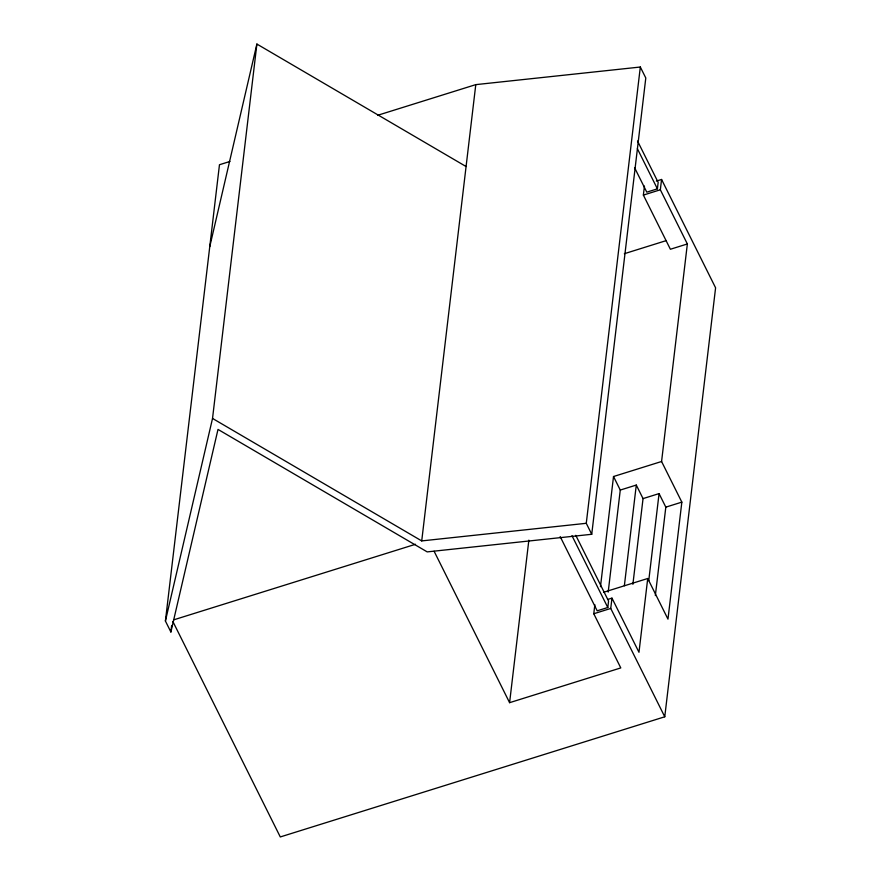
<?xml version="1.0" encoding="UTF-8"?>
<svg xmlns="http://www.w3.org/2000/svg" width="881" height="881" viewBox="0 0 881 881"><rect width="100%" height="100%" fill="white"/><g stroke="black" fill="none" stroke-linecap="round" stroke-linejoin="round"><path stroke-width="1.32" d="M377.707 115.279L475.784 84.631L640.322 67.022L645.795 77.991L591.735 534.282L427.197 551.891L218.003 429.41L170.881 631.996L165.408 621.017L219.468 164.736L229.93 161.465M170.881 631.996L171.652 625.488M165.408 621.017L212.53 418.442L256.889 44.05L466.082 166.531M591.735 534.282L586.272 523.303L421.724 540.912L475.784 84.631M594.851 604.707L593.772 613.749L620.786 667.919L509.592 702.675L528.853 540.152M586.272 523.303L640.322 67.022M656.345 181.09L661.565 179.46L660.343 189.778L687.356 243.96L670.386 249.257L643.372 195.086L644.452 186.056M600.468 586.713L613.517 476.522L661.576 461.501L687.356 243.96M608.187 592.098L620.268 490.067L613.517 476.522M560.173 536.584L597.186 610.819L607.791 607.505L608.562 601.04L575.789 535.329M634.65 167.819L646.786 192.157L657.391 188.842L658.162 182.389L637.525 141.004M172.885 621.523L280.29 836.95L664.759 716.793L610.742 608.441L611.965 598.122L608.044 599.344M624.365 585.733L636.291 485.057L620.268 490.067M632.888 584.312L643.042 498.602L636.291 485.057M603.551 592.296L647.722 578.498L638.978 652.292L611.965 598.122M648.746 580.667L659.065 493.602L643.042 498.602M655.343 595.567L665.816 507.137L659.065 493.602M661.576 461.501L681.839 502.137L667.974 619.134L647.722 578.498M664.759 716.793L715.592 287.812L661.565 179.46M209.766 246.636L256.889 44.05M643.372 195.086L660.343 189.778M624.343 253.706L666.355 240.579M173.579 619.883L415.502 544.282M665.816 507.137L681.839 502.137M593.772 613.749L610.742 608.441M212.53 418.442L421.724 540.912M637.37 148.68L657.391 188.842M571.989 535.703L607.791 607.505M434.113 551.264L509.592 702.675"/></g></svg>
